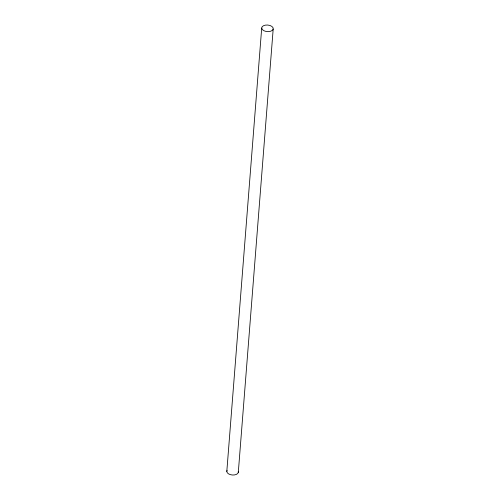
<?xml version="1.0" encoding="UTF-8"?>
<svg xmlns="http://www.w3.org/2000/svg" width="500" height="500" viewBox="0 0 500 500"><rect width="100%" height="100%" fill="white"/><g stroke="black" fill="none" stroke-linecap="round" stroke-linejoin="round"><path stroke-width="0.75" d="M226.812 471.444L261.706 28.05M238.294 472.475L273.188 29.081A5.781 3.3 4.5 0 0 265.312 25.144A5.781 3.3 4.5 0 0 263.925 30.738A5.781 3.3 4.5 0 0 273.188 29.081M238.275 471.488A5.781 3.3 4.5 0 1 232.206 474.994A5.781 3.3 4.5 0 1 227.05 470.481"/></g></svg>
